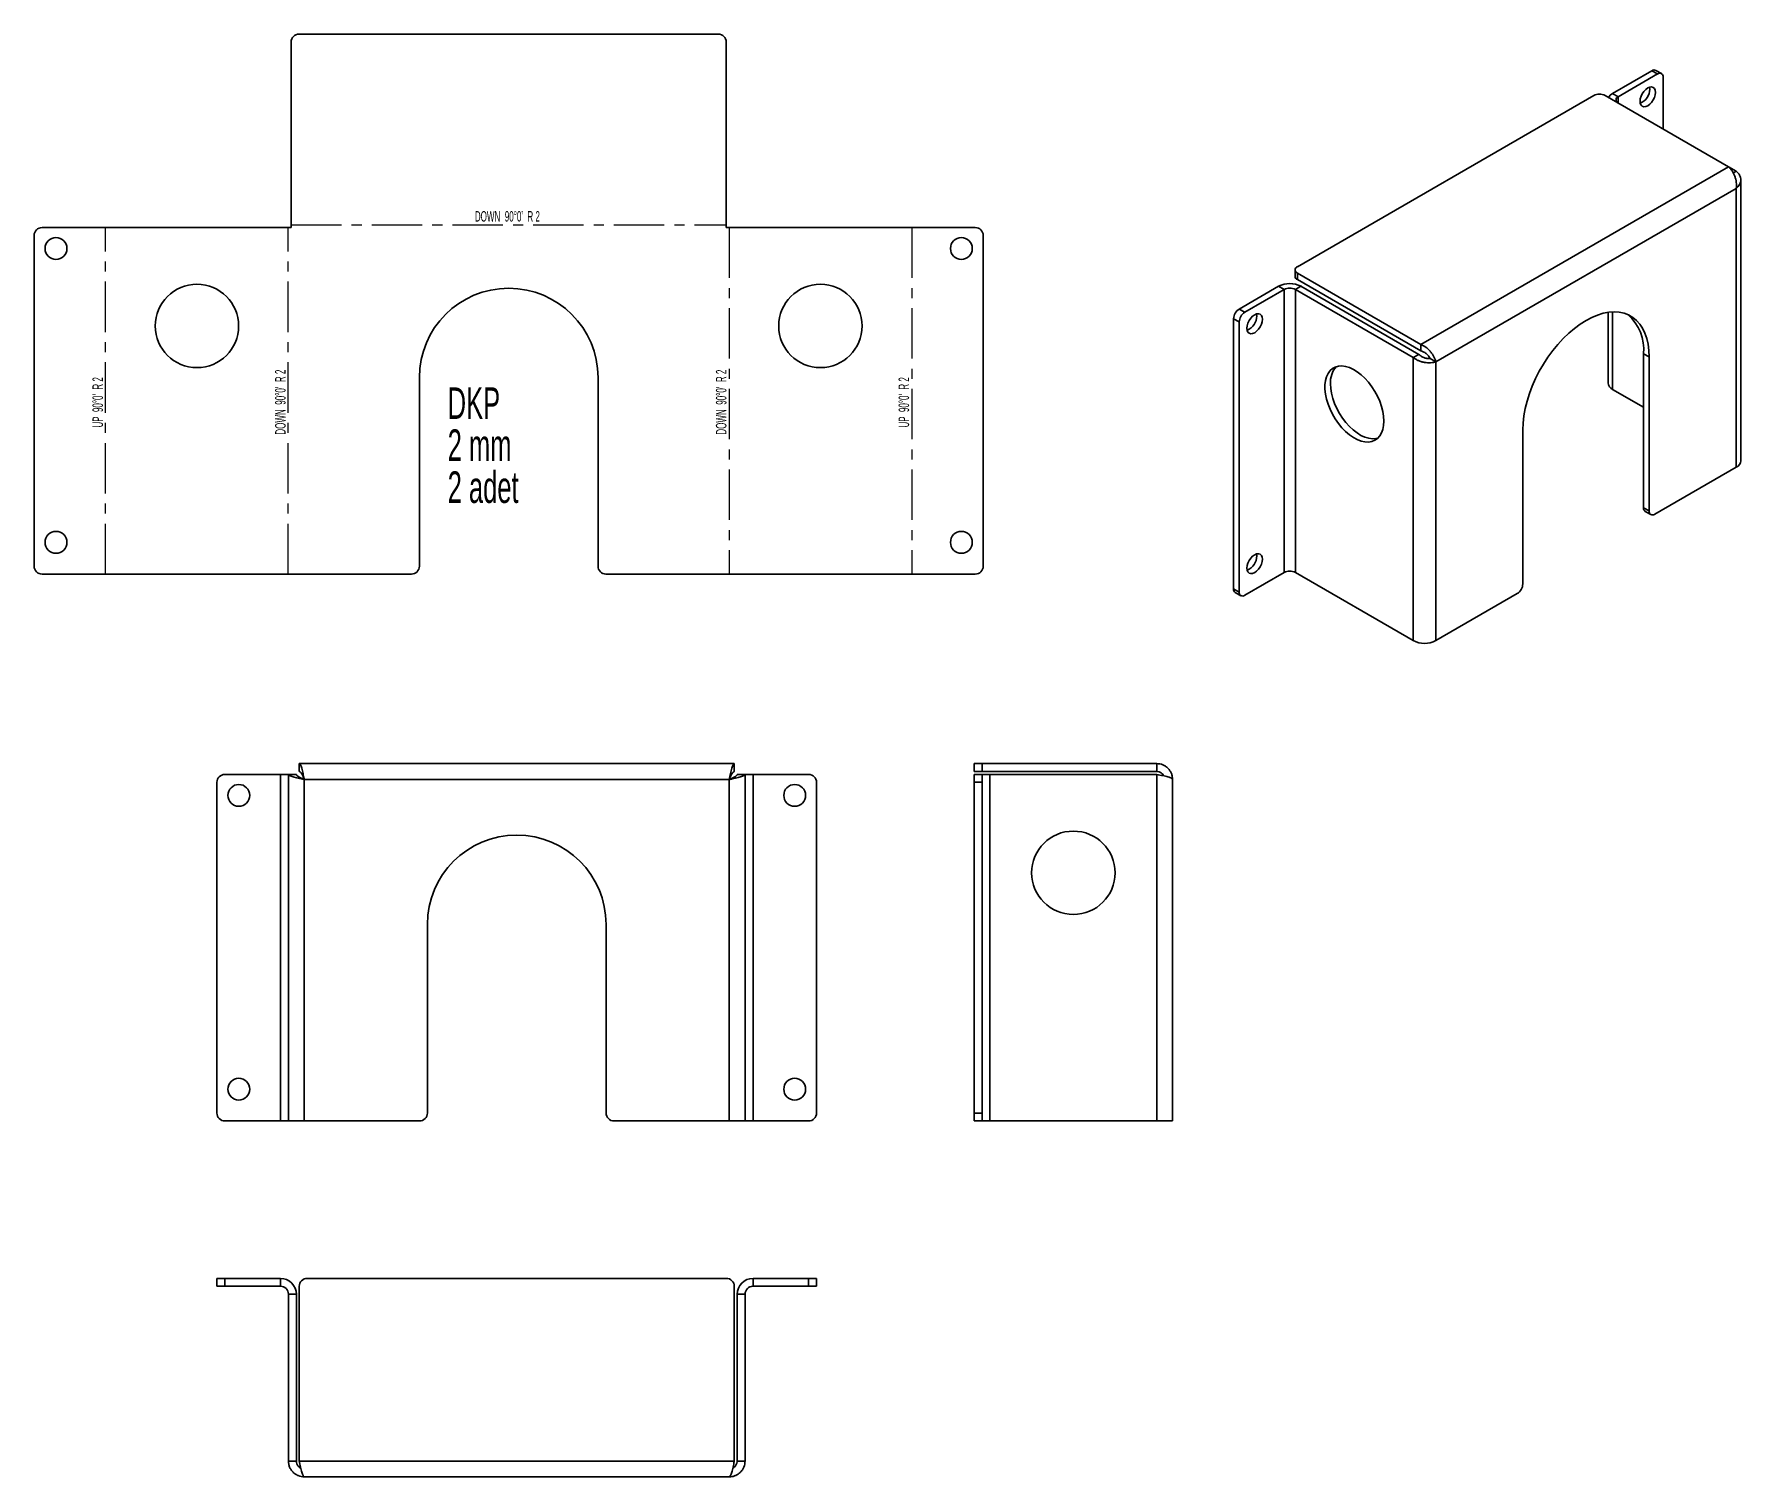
# Model space of a CAD drawing. Header units: millimetres. Extents: x 18 to 448, y -171 to 192.
import ezdxf

# ---------------------------------------------------------------- set-up
doc = ezdxf.new("R2010")
doc.units = ezdxf.units.MM
doc.linetypes.add('CENTERX2', pattern=[20.32, 12.7, -2.54, 2.54, -2.54])
doc.styles.add('SLDTEXTSTYLE0', font='TXT', dxfattribs={"width": 0.605})
doc.styles.add('SLDTEXTSTYLE1', font='TXT', dxfattribs={"width": 0.5675})
doc.styles.add('SLDTEXTSTYLE2', font='TXT', dxfattribs={"width": 0.572187})

# ---------------------------------------------------------------- blocks, each defined once
blk = doc.blocks.new('SW_NOTE_0')
at = {"color": 0, "linetype": 'Continuous', "lineweight": 0, "char_height": 7.938, "attachment_point": 1, "style": 'SLDTEXTSTYLE0'}
for s, insert in [('DKP', (0, 10.23)), ('2 mm', (0, -0.35)), ('2 adet', (0, -10.93))]:
    blk.add_mtext(s, dxfattribs=dict(at, insert=insert))

msp = doc.modelspace()

# ---------------------------------------------------------------- linework, layer by layer
at = {"color": 7, "linetype": 'Continuous', "lineweight": 35}
for p, q in [((82.9, 143.38), (82.9, 190.09)), ((190.48, 192.09), (84.9, 192.09)), ((192.48, 143.38), (192.48, 190.09)), ((415.7, 177.15), (425.6, 182.86)), ((417.12, 176.33), (427.02, 182.05)), ((427.02, 182.05), (425.6, 182.86)), ((428.02, 182.15), (426.6, 182.96)), ((428.43, 181.23), (428.43, 168.17)), ((410.96, 176.62), (336.3, 133.52)), ((444.9, 158.66), (413.79, 176.62)), ((417.12, 176.33), (415.7, 177.15)), ((417.12, 174.7), (417.12, 176.33)), ((425.07, 178.24), (425.01, 178.75)), ((444.9, 158.66), (367.41, 113.93)), ((446.82, 157.56), (444.9, 158.66)), ((446.82, 157.56), (446.04, 157.11)), ((447.99, 84.64), (447.99, 155.4)), ((446.82, 153.23), (371.16, 109.56)), ((446.82, 83.01), (446.82, 153.23)), ((20.19, 143.38), (82.9, 143.38)), ((192.48, 143.38), (255.19, 143.38)), ((18.19, 58.09), (18.19, 141.38)), ((257.19, 141.38), (257.19, 58.09)), ((335.71, 132.71), (335.71, 131.07)), ((367.41, 113.93), (336.3, 131.89)), ((336.3, 131.89), (336.3, 130.26)), ((367.41, 112.29), (336.3, 130.26)), ((321.66, 122.86), (331.56, 128.57)), ((323.07, 122.04), (332.97, 127.76)), ((332.97, 127.76), (331.56, 128.57)), ((332.97, 127.76), (332.97, 56.48)), ((335.8, 127.76), (337.21, 128.57)), ((365.5, 110.61), (335.8, 127.76)), ((335.8, 56.48), (335.8, 127.76)), ((366.91, 111.43), (337.21, 128.57)), ((321.66, 119.59), (320.24, 120.41)), ((320.24, 52.4), (320.24, 120.41)), ((321.66, 122.86), (323.07, 122.04)), ((326.08, 121.09), (326.02, 121.6)), ((414.53, 122.01), (414.53, 104.24)), ((415.7, 122.12), (415.7, 102.61)), ((321.66, 51.58), (321.66, 119.59)), ((367.41, 113.93), (367.41, 112.29)), ((365.5, 110.61), (366.91, 111.43)), ((365.5, 110.61), (365.5, 39.33)), ((369.74, 110.37), (371.16, 109.56)), ((371.16, 109.56), (371.16, 39.33)), ((424.9, 110.78), (423.48, 111.59)), ((423.48, 111.59), (423.48, 72.81)), ((424.9, 110.78), (424.9, 71.99)), ((115.19, 58.09), (115.19, 105.59)), ((160.19, 105.59), (160.19, 58.09)), ((423.48, 98.12), (415.7, 102.61)), ((393.08, 53.62), (393.08, 92.41)), ((446.82, 83.01), (426.31, 71.17)), ((423.48, 72.81), (424.9, 71.99)), ((423.9, 71.89), (425.31, 71.08)), ((326.08, 60.66), (326.02, 61.18)), ((113.19, 56.09), (20.19, 56.09)), ((255.19, 56.09), (162.19, 56.09)), ((332.97, 56.48), (323.07, 50.76)), ((335.8, 56.48), (365.5, 39.33)), ((320.24, 52.4), (321.66, 51.58)), ((320.66, 51.48), (322.07, 50.66)), ((391.66, 51.17), (371.16, 39.33)), ((66.22, 5.65), (80.22, 5.65)), ((80.22, 5.65), (80.22, -81.64)), ((82.22, 5.65), (80.22, 5.65)), ((82.22, 5.65), (84.22, 5.65)), ((82.22, 5.65), (82.22, -81.64)), ((194.51, 8.36), (84.93, 8.36)), ((84.93, 8.36), (84.93, 6.36)), ((193.22, 4.36), (86.22, 4.36)), ((86.22, 4.36), (86.22, -81.64)), ((193.22, -81.64), (193.22, 4.36)), ((194.51, 8.36), (194.51, 6.36)), ((197.22, 5.65), (195.22, 5.65)), ((197.22, -81.64), (197.22, 5.65)), ((199.22, 5.65), (197.22, 5.65)), ((199.22, -81.64), (199.22, 5.65)), ((199.22, 5.65), (213.22, 5.65)), ((254.89, 6.36), (254.89, 8.36)), ((254.89, 8.36), (256.89, 8.36)), ((256.89, 6.36), (254.89, 6.36)), ((254.89, 5.65), (256.89, 5.65)), ((254.89, 3.65), (254.89, 5.65)), ((256.89, 8.36), (256.89, 6.36)), ((300.89, 8.36), (256.89, 8.36)), ((300.89, 6.36), (256.89, 6.36)), ((256.89, 5.65), (256.89, 3.65)), ((258.89, 5.65), (256.89, 5.65)), ((258.89, -81.64), (258.89, 5.65)), ((300.89, 5.65), (258.89, 5.65)), ((300.89, 8.36), (300.89, 6.36)), ((300.89, 5.65), (300.89, -81.64)), ((304.89, 4.36), (304.89, -81.64)), ((64.22, -79.64), (64.22, 3.65)), ((215.22, 3.65), (215.22, -79.64)), ((254.89, -79.64), (254.89, 3.65)), ((256.89, 3.65), (254.89, 3.65)), ((256.89, -79.64), (256.89, 3.65)), ((117.22, -79.64), (117.22, -32.14)), ((162.22, -32.14), (162.22, -79.64)), ((80.22, -81.64), (66.22, -81.64)), ((80.22, -81.64), (82.22, -81.64)), ((86.22, -81.64), (82.22, -81.64)), ((115.22, -81.64), (86.22, -81.64)), ((193.22, -81.64), (164.22, -81.64)), ((197.22, -81.64), (193.22, -81.64)), ((197.22, -81.64), (199.22, -81.64)), ((213.22, -81.64), (199.22, -81.64)), ((254.89, -79.64), (256.89, -79.64)), ((254.89, -81.64), (254.89, -79.64)), ((256.89, -81.64), (254.89, -81.64)), ((256.89, -79.64), (256.89, -81.64)), ((256.89, -81.64), (258.89, -81.64)), ((258.89, -81.64), (300.89, -81.64)), ((304.89, -81.64), (300.89, -81.64)), ((64.22, -123.28), (64.22, -121.28)), ((64.22, -121.28), (66.22, -121.28)), ((66.22, -123.28), (64.22, -123.28)), ((66.22, -121.28), (66.22, -123.28)), ((66.22, -121.28), (80.22, -121.28)), ((66.22, -123.28), (80.22, -123.28)), ((80.22, -123.28), (80.22, -121.28)), ((84.93, -167.28), (84.93, -123.28)), ((192.51, -121.28), (86.93, -121.28)), ((194.51, -167.28), (194.51, -123.28)), ((199.22, -123.28), (199.22, -121.28)), ((199.22, -121.28), (213.22, -121.28)), ((199.22, -123.28), (213.22, -123.28)), ((213.22, -123.28), (213.22, -121.28)), ((213.22, -121.28), (215.22, -121.28)), ((215.22, -123.28), (213.22, -123.28)), ((215.22, -121.28), (215.22, -123.28)), ((82.22, -125.28), (84.22, -125.28)), ((82.22, -167.28), (82.22, -125.28)), ((84.22, -167.28), (84.22, -125.28)), ((197.22, -125.28), (195.22, -125.28)), ((195.22, -167.28), (195.22, -125.28)), ((197.22, -167.28), (197.22, -125.28)), ((82.22, -167.28), (84.22, -167.28)), ((194.51, -167.28), (84.93, -167.28)), ((197.22, -167.28), (195.22, -167.28)), ((193.22, -171.28), (86.22, -171.28))]:
    msp.add_line(p, q, dxfattribs=at)
at = {"color": 7, "linetype": 'CENTERX2'}
for p, q in [((36.19, 56.09), (36.19, 143.38)), ((82.19, 56.09), (82.19, 143.38)), ((82.9, 144.09), (192.48, 144.09)), ((193.19, 143.38), (193.19, 56.09)), ((239.19, 143.38), (239.19, 56.09))]:
    msp.add_line(p, q, dxfattribs=at)
at = {"color": 7, "linetype": 'Continuous', "lineweight": 35, "flags": 128}
for points in [[(426.49, 177.42), (426.42, 177.96), (426.23, 178.39), (425.92, 178.68), (425.51, 178.8), (425.05, 178.76), (424.54, 178.54), (424.04, 178.18), (423.57, 177.68), (423.17, 177.09), (422.86, 176.45), (422.66, 175.79), (422.6, 175.17), (422.66, 174.63), (422.86, 174.2), (423.17, 173.92), (423.57, 173.79), (424.04, 173.84), (424.54, 174.05), (425.05, 174.42), (425.51, 174.91), (425.92, 175.5), (426.23, 176.15), (426.42, 176.8), (426.49, 177.42)], [(327.49, 120.27), (327.43, 120.81), (327.23, 121.24), (326.92, 121.53), (326.52, 121.65), (326.05, 121.61), (325.55, 121.39), (325.04, 121.03), (324.57, 120.53), (324.17, 119.94), (323.86, 119.3), (323.67, 118.65), (323.6, 118.03), (323.67, 117.48), (323.86, 117.05), (324.17, 116.77), (324.57, 116.64), (325.04, 116.69), (325.55, 116.9), (326.05, 117.27), (326.52, 117.77), (326.92, 118.35), (327.23, 119), (327.43, 119.65), (327.49, 120.27)], [(393.08, 92.41), (393.14, 94.14), (393.35, 95.94), (393.68, 97.79), (394.15, 99.66), (394.74, 101.56), (395.46, 103.45), (396.29, 105.33), (397.23, 107.18), (398.27, 108.98), (399.4, 110.72), (400.61, 112.38), (401.89, 113.94), (403.24, 115.41), (404.63, 116.75), (406.06, 117.96), (407.52, 119.04), (408.99, 119.96), (410.45, 120.73), (411.91, 121.34), (413.34, 121.78), (414.73, 122.04), (416.08, 122.13), (417.36, 122.05), (418.57, 121.79), (419.7, 121.36), (420.74, 120.76), (421.68, 119.99), (422.51, 119.07), (423.23, 118), (423.82, 116.79), (424.29, 115.45), (424.62, 114), (424.83, 112.43), (424.9, 110.78)], [(358.07, 94.65), (358.01, 95.84), (357.81, 97.07), (357.48, 98.34), (357.04, 99.62), (356.48, 100.89), (355.81, 102.12), (355.05, 103.3), (354.22, 104.4), (353.32, 105.4), (352.37, 106.29), (351.39, 107.04), (350.4, 107.65), (349.41, 108.11), (348.45, 108.4), (347.52, 108.52), (346.65, 108.47), (345.86, 108.25), (345.14, 107.87), (344.53, 107.33), (344.02, 106.63), (343.64, 105.8), (343.37, 104.85), (343.24, 103.79), (343.24, 102.64), (343.37, 101.43), (343.64, 100.18), (344.02, 98.9), (344.53, 97.62), (345.14, 96.37), (345.86, 95.16), (346.65, 94.02), (347.52, 92.97), (348.45, 92.02), (349.41, 91.2), (350.4, 90.51), (351.39, 89.98), (352.37, 89.61), (353.32, 89.4), (354.22, 89.36), (355.05, 89.5), (355.81, 89.8), (356.48, 90.26), (357.04, 90.88), (357.48, 91.65), (357.81, 92.54), (358.01, 93.55), (358.07, 94.65)], [(356.56, 90.34), (356.06, 90.22), (355.19, 90.18), (354.26, 90.3), (353.3, 90.59), (352.31, 91.04), (351.32, 91.66), (350.34, 92.41), (349.39, 93.3), (348.5, 94.3), (347.66, 95.4), (346.9, 96.57), (346.24, 97.81), (345.68, 99.08), (345.23, 100.36), (344.9, 101.63), (344.71, 102.86), (344.64, 104.04)], [(327.49, 59.85), (327.43, 60.39), (327.23, 60.82), (326.92, 61.11), (326.52, 61.23), (326.05, 61.18), (325.55, 60.97), (325.04, 60.6), (324.57, 60.11), (324.17, 59.52), (323.86, 58.88), (323.67, 58.22), (323.6, 57.6), (323.67, 57.06), (323.86, 56.63), (324.17, 56.34), (324.57, 56.22), (325.04, 56.27), (325.55, 56.48), (326.05, 56.85), (326.52, 57.34), (326.92, 57.93), (327.23, 58.57), (327.43, 59.23), (327.49, 59.85)]]:
    msp.add_lwpolyline(points, dxfattribs=at)
at = {"color": 7, "linetype": 'Continuous', "lineweight": 35}
for centre, radius in [((23.69, 138.09), 2.75), ((251.69, 138.09), 2.75), ((59.19, 118.59), 10.5), ((216.19, 118.59), 10.5), ((23.69, 64.09), 2.75), ((251.69, 64.09), 2.75), ((69.72, 0.36), 2.75), ((209.72, 0.36), 2.75), ((279.89, -19.14), 10.5), ((69.72, -73.64), 2.75), ((209.72, -73.64), 2.75)]:
    msp.add_circle(centre, radius, dxfattribs=at)
for centre, radius, start, end in [((84.9, 190.09), 2, 90, 180), ((190.48, 190.09), 2, 0, 90), ((426.19, 182.05), 1.01, 65.6929, 125.6176), ((427.57, 181.37), 0.873, 350.786, 129.2033), ((412.37, 173.89), 3.07, 62.6097, 117.3903), ((416.81, 175.01), 2.41, 117.3171, 152.6683), ((417.42, 175.52), 0.869, 110.5526, 247.3656), ((421.07, 178.34), 4, 293.323, 358.5375), ((20.19, 141.38), 2, 90, 180), ((255.19, 141.38), 2, 0, 90), ((336.61, 132.71), 0.873, 110.7834, 249.2166), ((334.39, 123.11), 6.15, 62.6097, 117.3903), ((336.72, 131.17), 1.01, 185.6948, 245.6253), ((137.69, 105.59), 22.5, 0, 180), ((334.39, 125.03), 3.07, 62.6097, 117.3903), ((323.31, 120.27), 3.07, 122.6055, 177.3945), ((324.73, 119.45), 3.07, 122.6055, 177.3945), ((322.08, 121.19), 4, 293.323, 358.5375), ((411.75, 112.59), 11.78, 355.1528, 48.7908), ((350.36, 104.46), 5.74, 137.167, 184.1334), ((416.53, 104.44), 2.01, 185.6948, 245.6253), ((445.99, 84.84), 2.01, 294.3747, 354.3052), ((424.46, 72.7), 0.986, 173.7012, 234.9867), ((425.76, 71.85), 0.873, 170.786, 309.2033), ((322.08, 60.77), 4, 293.323, 358.5375), ((20.19, 58.09), 2, 180, 270), ((113.19, 58.09), 2, 270, 0), ((162.19, 58.09), 2, 180, 270), ((255.19, 58.09), 2, 270, 0), ((334.39, 53.75), 3.07, 62.6097, 117.3903), ((321.22, 52.29), 0.986, 173.7012, 234.9867), ((322.52, 51.44), 0.873, 170.786, 309.2033), ((390.01, 53.76), 3.07, 302.6055, 357.3945), ((368.33, 44.79), 6.15, 242.6097, 297.3903), ((66.22, 3.65), 2, 90, 180), ((213.22, 3.65), 2, 0, 90), ((139.72, -32.14), 22.5, 0, 180), ((66.22, -79.64), 2, 180, 270), ((115.22, -79.64), 2, 270, 0), ((164.22, -79.64), 2, 180, 270), ((213.22, -79.64), 2, 270, 0), ((80.22, -125.28), 4, 0, 90), ((80.22, -125.28), 2, 0, 90), ((86.93, -123.28), 2, 90, 180), ((192.51, -123.28), 2, 0, 90), ((199.22, -125.28), 4, 90, 180), ((199.22, -125.28), 2, 90, 180)]:
    msp.add_arc(centre, radius, start, end, dxfattribs=at)
for points, knots in [([(444.9, 158.66), (445.05, 158.53), (445.2, 158.38), (445.48, 158.05), (445.62, 157.86), (445.89, 157.45), (446.01, 157.24), (446.24, 156.78), (446.35, 156.54), (446.54, 156.04), (446.62, 155.79), (446.75, 155.27), (446.8, 155), (446.89, 154.23), (446.89, 153.71), (446.82, 153.23)], [0, 0, 0, 0, 0.125, 0.125, 0.25, 0.25, 0.375, 0.375, 0.5, 0.5, 0.625, 0.625, 0.75, 0.75, 1, 1, 1, 1]), ([(446.82, 153.23), (447, 153.39), (447.17, 153.55), (447.46, 153.88), (447.58, 154.06), (447.78, 154.43), (447.86, 154.62), (447.96, 155), (447.99, 155.2), (447.99, 155.59), (447.96, 155.78), (447.86, 156.17), (447.78, 156.36), (447.49, 156.91), (447.19, 157.25), (446.82, 157.56)], [0, 0, 0, 0, 0.125, 0.125, 0.25, 0.25, 0.375, 0.375, 0.5, 0.5, 0.625, 0.625, 0.75, 0.75, 1, 1, 1, 1]), ([(371.16, 109.56), (371.12, 109.75), (371.06, 109.95), (370.91, 110.37), (370.82, 110.58), (370.6, 111.02), (370.48, 111.23), (370.2, 111.66), (370.04, 111.88), (369.7, 112.28), (369.52, 112.48), (369.14, 112.85), (368.93, 113.03), (368.31, 113.5), (367.86, 113.76), (367.41, 113.93)], [0, 0, 0, 0, 0.125, 0.125, 0.25, 0.25, 0.375, 0.375, 0.5, 0.5, 0.625, 0.625, 0.75, 0.75, 1, 1, 1, 1]), ([(369.74, 110.37), (369.66, 110.54), (369.55, 110.73), (369.33, 111.03), (369.25, 111.12), (369.07, 111.32), (368.97, 111.41), (368.77, 111.59), (368.66, 111.68), (368.43, 111.84), (368.31, 111.92), (368.06, 112.06), (367.93, 112.12), (367.68, 112.22), (367.54, 112.26), (367.41, 112.29)], [0, 0, 0, 0, 0.25, 0.25, 0.375, 0.375, 0.5, 0.5, 0.625, 0.625, 0.75, 0.75, 0.875, 0.875, 1, 1, 1, 1]), ([(365.5, 110.61), (365.69, 110.46), (365.89, 110.32), (366.32, 110.07), (366.55, 109.95), (367.04, 109.75), (367.29, 109.66), (367.8, 109.51), (368.06, 109.45), (368.59, 109.36), (368.85, 109.34), (369.36, 109.31), (369.61, 109.31), (370.34, 109.35), (370.78, 109.43), (371.16, 109.56)], [0, 0, 0, 0, 0.125, 0.125, 0.25, 0.25, 0.375, 0.375, 0.5, 0.5, 0.625, 0.625, 0.75, 0.75, 1, 1, 1, 1]), ([(366.91, 111.43), (367.1, 111.23), (367.32, 111.06), (367.68, 110.84), (367.81, 110.78), (368.06, 110.66), (368.2, 110.61), (368.46, 110.52), (368.59, 110.48), (368.84, 110.42), (368.97, 110.4), (369.21, 110.37), (369.33, 110.36), (369.54, 110.36), (369.65, 110.36), (369.74, 110.37)], [0, 0, 0, 0, 0.25, 0.25, 0.375, 0.375, 0.5, 0.5, 0.625, 0.625, 0.75, 0.75, 0.875, 0.875, 1, 1, 1, 1]), ([(82.22, 5.65), (82.22, 5.6), (82.25, 5.55), (82.35, 5.44), (82.42, 5.38), (82.62, 5.28), (82.75, 5.22), (83.04, 5.12), (83.21, 5.06), (83.57, 4.95), (83.78, 4.9), (84.21, 4.79), (84.45, 4.74), (85.17, 4.58), (85.69, 4.47), (86.22, 4.36)], [0, 0, 0, 0, 0.125, 0.125, 0.25, 0.25, 0.375, 0.375, 0.5, 0.5, 0.625, 0.625, 0.75, 0.75, 1, 1, 1, 1]), ([(84.22, 5.65), (84.22, 5.54), (84.27, 5.44), (84.42, 5.28), (84.48, 5.22), (84.63, 5.12), (84.71, 5.06), (84.9, 4.95), (85, 4.9), (85.22, 4.79), (85.33, 4.74), (85.57, 4.63), (85.7, 4.58), (85.96, 4.47), (86.09, 4.41), (86.22, 4.36)], [0, 0, 0, 0, 0.25, 0.25, 0.375, 0.375, 0.5, 0.5, 0.625, 0.625, 0.75, 0.75, 0.875, 0.875, 1, 1, 1, 1]), ([(86.22, 4.36), (86.17, 4.62), (86.11, 4.88), (86, 5.39), (85.95, 5.65), (85.84, 6.13), (85.79, 6.36), (85.68, 6.8), (85.63, 7), (85.52, 7.37), (85.47, 7.54), (85.36, 7.83), (85.3, 7.95), (85.14, 8.25), (85.04, 8.36), (84.93, 8.36)], [0, 0, 0, 0, 0.125, 0.125, 0.25, 0.25, 0.375, 0.375, 0.5, 0.5, 0.625, 0.625, 0.75, 0.75, 1, 1, 1, 1]), ([(86.22, 4.36), (86.11, 4.62), (86, 4.88), (85.84, 5.25), (85.79, 5.36), (85.68, 5.58), (85.63, 5.68), (85.52, 5.87), (85.47, 5.95), (85.36, 6.09), (85.3, 6.16), (85.2, 6.26), (85.14, 6.3), (85.04, 6.35), (84.98, 6.36), (84.93, 6.36)], [0, 0, 0, 0, 0.25, 0.25, 0.375, 0.375, 0.5, 0.5, 0.625, 0.625, 0.75, 0.75, 0.875, 0.875, 1, 1, 1, 1]), ([(194.51, 8.36), (194.46, 8.36), (194.4, 8.33), (194.3, 8.23), (194.24, 8.16), (194.14, 7.96), (194.08, 7.83), (193.97, 7.54), (193.92, 7.37), (193.81, 7), (193.76, 6.8), (193.65, 6.37), (193.6, 6.13), (193.44, 5.41), (193.33, 4.89), (193.22, 4.36)], [0, 0, 0, 0, 0.125, 0.125, 0.25, 0.25, 0.375, 0.375, 0.5, 0.5, 0.625, 0.625, 0.75, 0.75, 1, 1, 1, 1]), ([(194.51, 6.36), (194.4, 6.36), (194.3, 6.31), (194.14, 6.16), (194.08, 6.1), (193.97, 5.95), (193.92, 5.87), (193.81, 5.68), (193.76, 5.58), (193.65, 5.36), (193.6, 5.25), (193.49, 5.01), (193.44, 4.88), (193.33, 4.62), (193.27, 4.49), (193.22, 4.36)], [0, 0, 0, 0, 0.25, 0.25, 0.375, 0.375, 0.5, 0.5, 0.625, 0.625, 0.75, 0.75, 0.875, 0.875, 1, 1, 1, 1]), ([(193.22, 4.36), (193.48, 4.41), (193.74, 4.47), (194.25, 4.58), (194.51, 4.63), (194.99, 4.74), (195.22, 4.79), (195.66, 4.9), (195.86, 4.95), (196.23, 5.06), (196.4, 5.11), (196.69, 5.22), (196.81, 5.28), (197.11, 5.44), (197.22, 5.54), (197.22, 5.65)], [0, 0, 0, 0, 0.125, 0.125, 0.25, 0.25, 0.375, 0.375, 0.5, 0.5, 0.625, 0.625, 0.75, 0.75, 1, 1, 1, 1]), ([(193.22, 4.36), (193.48, 4.47), (193.74, 4.58), (194.11, 4.74), (194.22, 4.79), (194.44, 4.9), (194.54, 4.95), (194.73, 5.06), (194.81, 5.11), (194.95, 5.22), (195.02, 5.28), (195.12, 5.38), (195.16, 5.44), (195.21, 5.54), (195.22, 5.6), (195.22, 5.65)], [0, 0, 0, 0, 0.25, 0.25, 0.375, 0.375, 0.5, 0.5, 0.625, 0.625, 0.75, 0.75, 0.875, 0.875, 1, 1, 1, 1]), ([(304.89, 4.36), (304.89, 4.62), (304.86, 4.88), (304.76, 5.39), (304.68, 5.65), (304.48, 6.13), (304.36, 6.36), (304.07, 6.8), (303.9, 7), (303.53, 7.37), (303.33, 7.54), (302.9, 7.83), (302.66, 7.95), (301.94, 8.25), (301.42, 8.36), (300.89, 8.36)], [0, 0, 0, 0, 0.125, 0.125, 0.25, 0.25, 0.375, 0.375, 0.5, 0.5, 0.625, 0.625, 0.75, 0.75, 1, 1, 1, 1]), ([(302.63, 5.28), (302.56, 5.42), (302.37, 5.78), (301.82, 6.17), (301.28, 6.35), (300.96, 6.36), (300.89, 6.36)], [0, 0, 0, 0, 0.225793, 0.561845, 0.897896, 1, 1, 1, 1]), ([(300.89, 5.65), (301.15, 5.6), (301.41, 5.55), (301.92, 5.44), (302.18, 5.38), (302.66, 5.28), (302.89, 5.22), (303.33, 5.12), (303.53, 5.06), (303.9, 4.95), (304.07, 4.9), (304.36, 4.79), (304.48, 4.74), (304.78, 4.58), (304.89, 4.47), (304.89, 4.36)], [0, 0, 0, 0, 0.125, 0.125, 0.25, 0.25, 0.375, 0.375, 0.5, 0.5, 0.625, 0.625, 0.75, 0.75, 1, 1, 1, 1]), ([(82.22, -167.28), (82.22, -167.54), (82.25, -167.8), (82.35, -168.31), (82.42, -168.56), (82.62, -169.05), (82.75, -169.28), (83.04, -169.71), (83.21, -169.92), (83.57, -170.29), (83.78, -170.45), (84.21, -170.75), (84.45, -170.87), (85.17, -171.17), (85.69, -171.28), (86.22, -171.28)], [0, 0, 0, 0, 0.125, 0.125, 0.25, 0.25, 0.375, 0.375, 0.5, 0.5, 0.625, 0.625, 0.75, 0.75, 1, 1, 1, 1]), ([(84.22, -167.28), (84.25, -167.52), (84.3, -168.01), (84.71, -168.62), (85.07, -168.99), (85.31, -169.06), (85.31, -169.06)], [0, 0, 0, 0, 0.3324801, 0.6649602, 0.9973092, 1, 1, 1, 1]), ([(86.22, -171.28), (86.17, -171.28), (86.11, -171.25), (86, -171.15), (85.95, -171.07), (85.84, -170.87), (85.79, -170.75), (85.68, -170.46), (85.63, -170.29), (85.52, -169.92), (85.47, -169.72), (85.36, -169.28), (85.3, -169.05), (85.14, -168.33), (85.04, -167.8), (84.93, -167.28)], [0, 0, 0, 0, 0.125, 0.125, 0.25, 0.25, 0.375, 0.375, 0.5, 0.5, 0.625, 0.625, 0.75, 0.75, 1, 1, 1, 1]), ([(194.51, -167.28), (194.46, -167.54), (194.4, -167.8), (194.3, -168.31), (194.24, -168.56), (194.14, -169.05), (194.08, -169.28), (193.97, -169.71), (193.92, -169.92), (193.81, -170.29), (193.76, -170.45), (193.65, -170.75), (193.6, -170.87), (193.44, -171.17), (193.33, -171.28), (193.22, -171.28)], [0, 0, 0, 0, 0.125, 0.125, 0.25, 0.25, 0.375, 0.375, 0.5, 0.5, 0.625, 0.625, 0.75, 0.75, 1, 1, 1, 1]), ([(193.22, -171.28), (193.48, -171.28), (193.74, -171.25), (194.25, -171.15), (194.51, -171.07), (194.99, -170.87), (195.22, -170.75), (195.66, -170.46), (195.86, -170.29), (196.23, -169.92), (196.4, -169.72), (196.69, -169.28), (196.81, -169.05), (197.11, -168.33), (197.22, -167.8), (197.22, -167.28)], [0, 0, 0, 0, 0.125, 0.125, 0.25, 0.25, 0.375, 0.375, 0.5, 0.5, 0.625, 0.625, 0.75, 0.75, 1, 1, 1, 1]), ([(194.14, -169.02), (194.28, -168.94), (194.64, -168.75), (195.03, -168.21), (195.21, -167.67), (195.22, -167.35), (195.22, -167.28)], [0, 0, 0, 0, 0.2267441, 0.5623828, 0.8980213, 1, 1, 1, 1])]:
    msp.add_open_spline(points, degree=3, knots=knots, dxfattribs=at)

# ---------------------------------------------------------------- block references
at = {"color": 7, "linetype": 'Continuous', "lineweight": 0}
msp.add_blockref('SW_NOTE_0', (122.33, 92.89), dxfattribs=at)

# ---------------------------------------------------------------- texts
at = {"color": 7, "linetype": 'Continuous', "lineweight": 0, "insert": (137.36, 147.52), "char_height": 2.6458, "attachment_point": 2, "style": 'SLDTEXTSTYLE2'}
msp.add_mtext("DOWN  90°0'  R 2", dxfattribs=at)
at = {"color": 7, "linetype": 'Continuous', "lineweight": 0, "char_height": 2.6458, "attachment_point": 2, "rotation": 90}
for s, insert, style in [("DOWN  90°0'  R 2", (78.87, 99.4), 'SLDTEXTSTYLE2'), ("DOWN  90°0'  R 2", (189.88, 99.4), 'SLDTEXTSTYLE2'), ("UP  90°0'  R 2", (32.87, 99.35), 'SLDTEXTSTYLE1'), ("UP  90°0'  R 2", (235.88, 99.35), 'SLDTEXTSTYLE1')]:
    msp.add_mtext(s, dxfattribs=dict(at, insert=insert, style=style))

doc.saveas('drawing.dxf')
